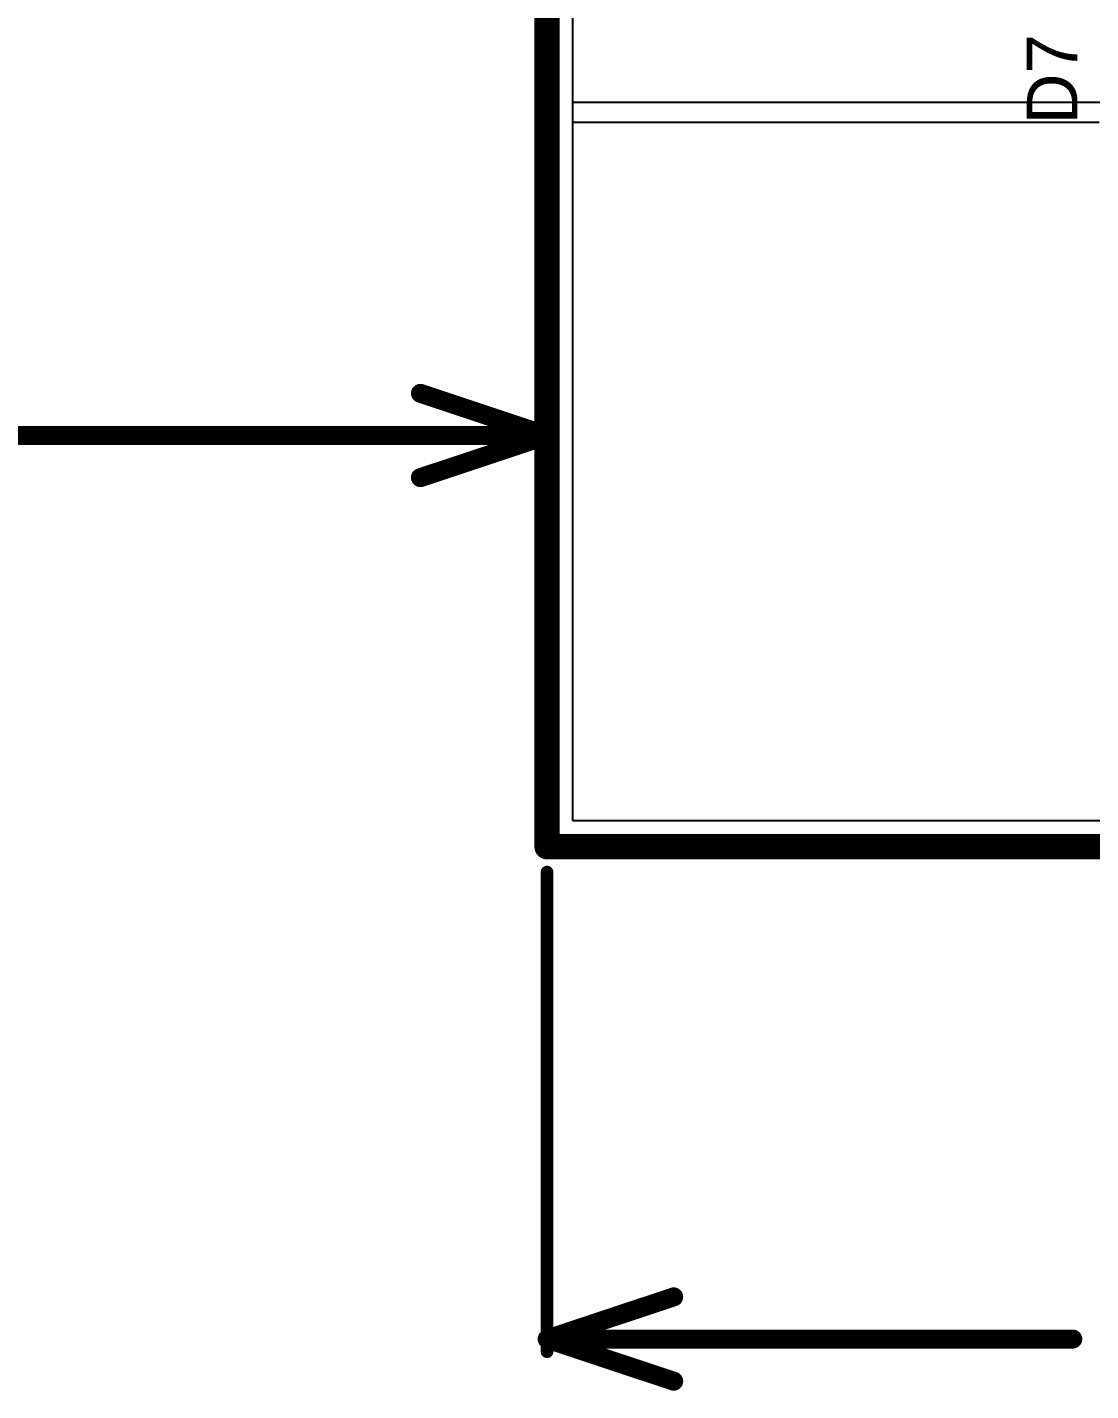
# Model space of a CAD drawing. Header units: millimetres. Extents: x -1.53 to 7.44, y -0.61 to 4.57.
# Drawn here: x 4.715 to 5.555, y -0.402 to 0.676 of the extents above; entities that cross this region are included whole.
import ezdxf

# ---------------------------------------------------------------- set-up
doc = ezdxf.new("R2010")
doc.units = ezdxf.units.MM
doc.header["$MEASUREMENT"] = 0
for name, color, linetype in [('BottomLayer', 5, 'Continuous'), ('Mechanical1', 6, 'Continuous'), ('Mechanical2', 216, 'Continuous'), ('TopLayer', 1, 'Continuous'), ('TopOverlay', 2, 'Continuous')]:
    doc.layers.add(name, color=color, linetype=linetype)
doc.styles.add('Arial', font='', dxfattribs={"height": 0.2})
doc.styles.get('Arial').set_extended_font_data('Arial')

msp = doc.modelspace()

# ---------------------------------------------------------------- linework, layer by layer
at = {"layer": 'BottomLayer'}
for p, q in [((5.1464, 0.0484), (5.1464, 1.568)), ((6.5862, 0.0484), (5.1464, 0.0484))]:
    msp.add_line(p, q, dxfattribs=at)
at = {"layer": 'Mechanical1'}
for points, const_width in [([(5.026, 0.3863), (5.126, 0.353)], 0.015), ([(5.126, 0.048), (5.126, 0.363)], 0.01), ([(3.1807, 0.353), (5.126, 0.353)], 0.015), ([(5.026, 0.3197), (5.126, 0.353)], 0.015), ([(5.126, -0.371), (5.126, 0.008)], 0.01), ([(5.126, -0.361), (5.226, -0.3277)], 0.015), ([(5.126, -0.361), (5.5413, -0.361)], 0.015), ([(5.126, -0.361), (5.226, -0.3943)], 0.015)]:
    msp.add_lwpolyline(points, dxfattribs=dict(at, const_width=const_width))
for points, const_width in [([(5.0222, 0.3863, 1), (5.0297, 0.3863, 1)], 0.0075), ([(5.1235, 0.363, 1), (5.1285, 0.363, 1)], 0.005), ([(5.1223, 0.353, 1), (5.1297, 0.353, 1)], 0.0075), ([(5.1223, 0.353, 1), (5.1297, 0.353, 1)], 0.0075), ([(5.1223, 0.353, 1), (5.1297, 0.353, 1)], 0.0075), ([(5.0222, 0.3197, 1), (5.0297, 0.3197, 1)], 0.0075), ([(5.1235, 0.048, 1), (5.1285, 0.048, 1)], 0.005), ([(5.1235, 0.008, 1), (5.1285, 0.008, 1)], 0.005), ([(5.2222, -0.3277, 1), (5.2298, -0.3277, 1)], 0.0075), ([(5.1223, -0.361, 1), (5.1297, -0.361, 1)], 0.0075), ([(5.1223, -0.361, 1), (5.1297, -0.361, 1)], 0.0075), ([(5.1223, -0.361, 1), (5.1297, -0.361, 1)], 0.0075), ([(5.5376, -0.361, 1), (5.5451, -0.361, 1)], 0.0075), ([(5.1235, -0.371, 1), (5.1285, -0.371, 1)], 0.005), ([(5.2222, -0.3943, 1), (5.2298, -0.3943, 1)], 0.0075)]:
    msp.add_lwpolyline(points, format="xyb", close=True, dxfattribs=dict(at, const_width=const_width))
at = {"layer": 'Mechanical2', "const_width": 0.02}
for points in [[(5.126, 1.568), (5.126, 0.028)], [(5.126, 0.028), (6.5862, 0.028)]]:
    msp.add_lwpolyline(points, dxfattribs=at)
at = {"layer": 'Mechanical2', "const_width": 0.01}
msp.add_lwpolyline([(5.121, 0.028, 1), (5.131, 0.028, 1)], format="xyb", close=True, dxfattribs=at)
msp.add_lwpolyline([(5.121, 0.028, 1), (5.131, 0.028, 1)], format="xyb", close=True, dxfattribs=at)
at = {"layer": 'TopLayer'}
for p, q in [((5.1464, 0.616), (5.1464, 1.568)), ((5.5631, 0.616), (5.1464, 0.616)), ((5.1464, 0.5957), (5.1464, 0.6007)), ((5.1464, 0.6007), (5.5621, 0.6007)), ((5.1464, 0.0484), (5.1464, 0.5957)), ((6.5862, 0.0484), (5.1464, 0.0484))]:
    msp.add_line(p, q, dxfattribs=at)

# ---------------------------------------------------------------- texts
at = {"layer": 'TopOverlay', "style": 'Arial'}
msp.add_text('D7', height=0.04, rotation=90, dxfattribs=at).set_placement((5.545, 0.5987))

doc.saveas('drawing.dxf')
